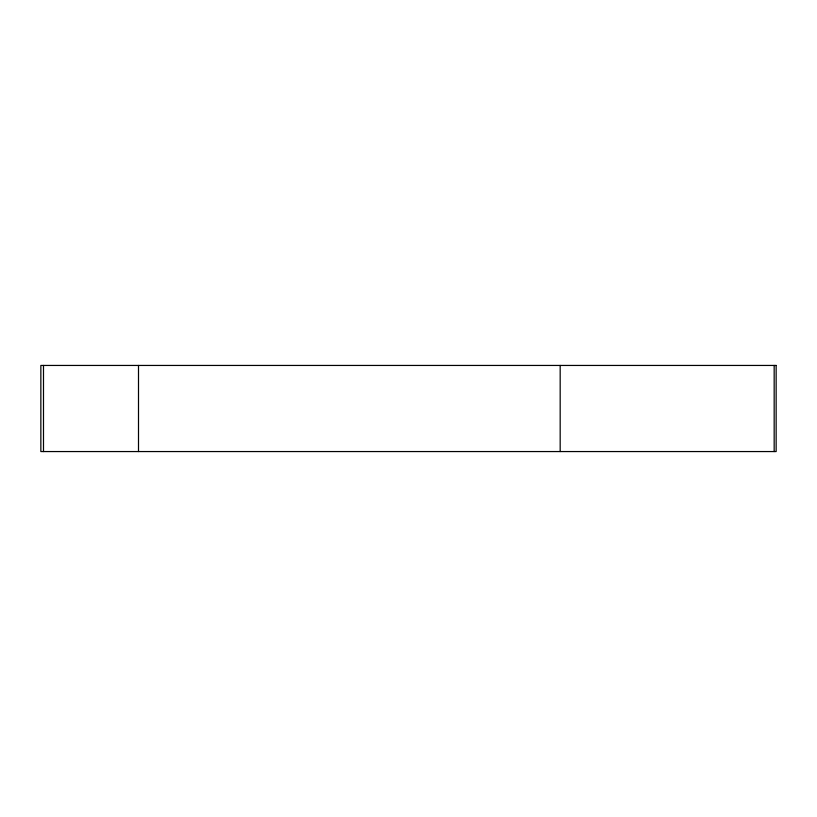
<?xml version="1.0" encoding="UTF-8"?>
<svg xmlns="http://www.w3.org/2000/svg" width="817" height="817" viewBox="0 0 817 817"><rect width="100%" height="100%" fill="white"/><g stroke="black" fill="none" stroke-linecap="round" stroke-linejoin="round"><path stroke-width="1.23" d="M774.169 365.444L774.169 451.556M560.176 365.444L560.176 451.556M138.502 365.444L138.502 451.556M43.495 365.444L43.495 451.556M776.15 365.444L40.85 365.444L40.85 451.556L776.15 451.556L776.15 365.444"/></g></svg>
